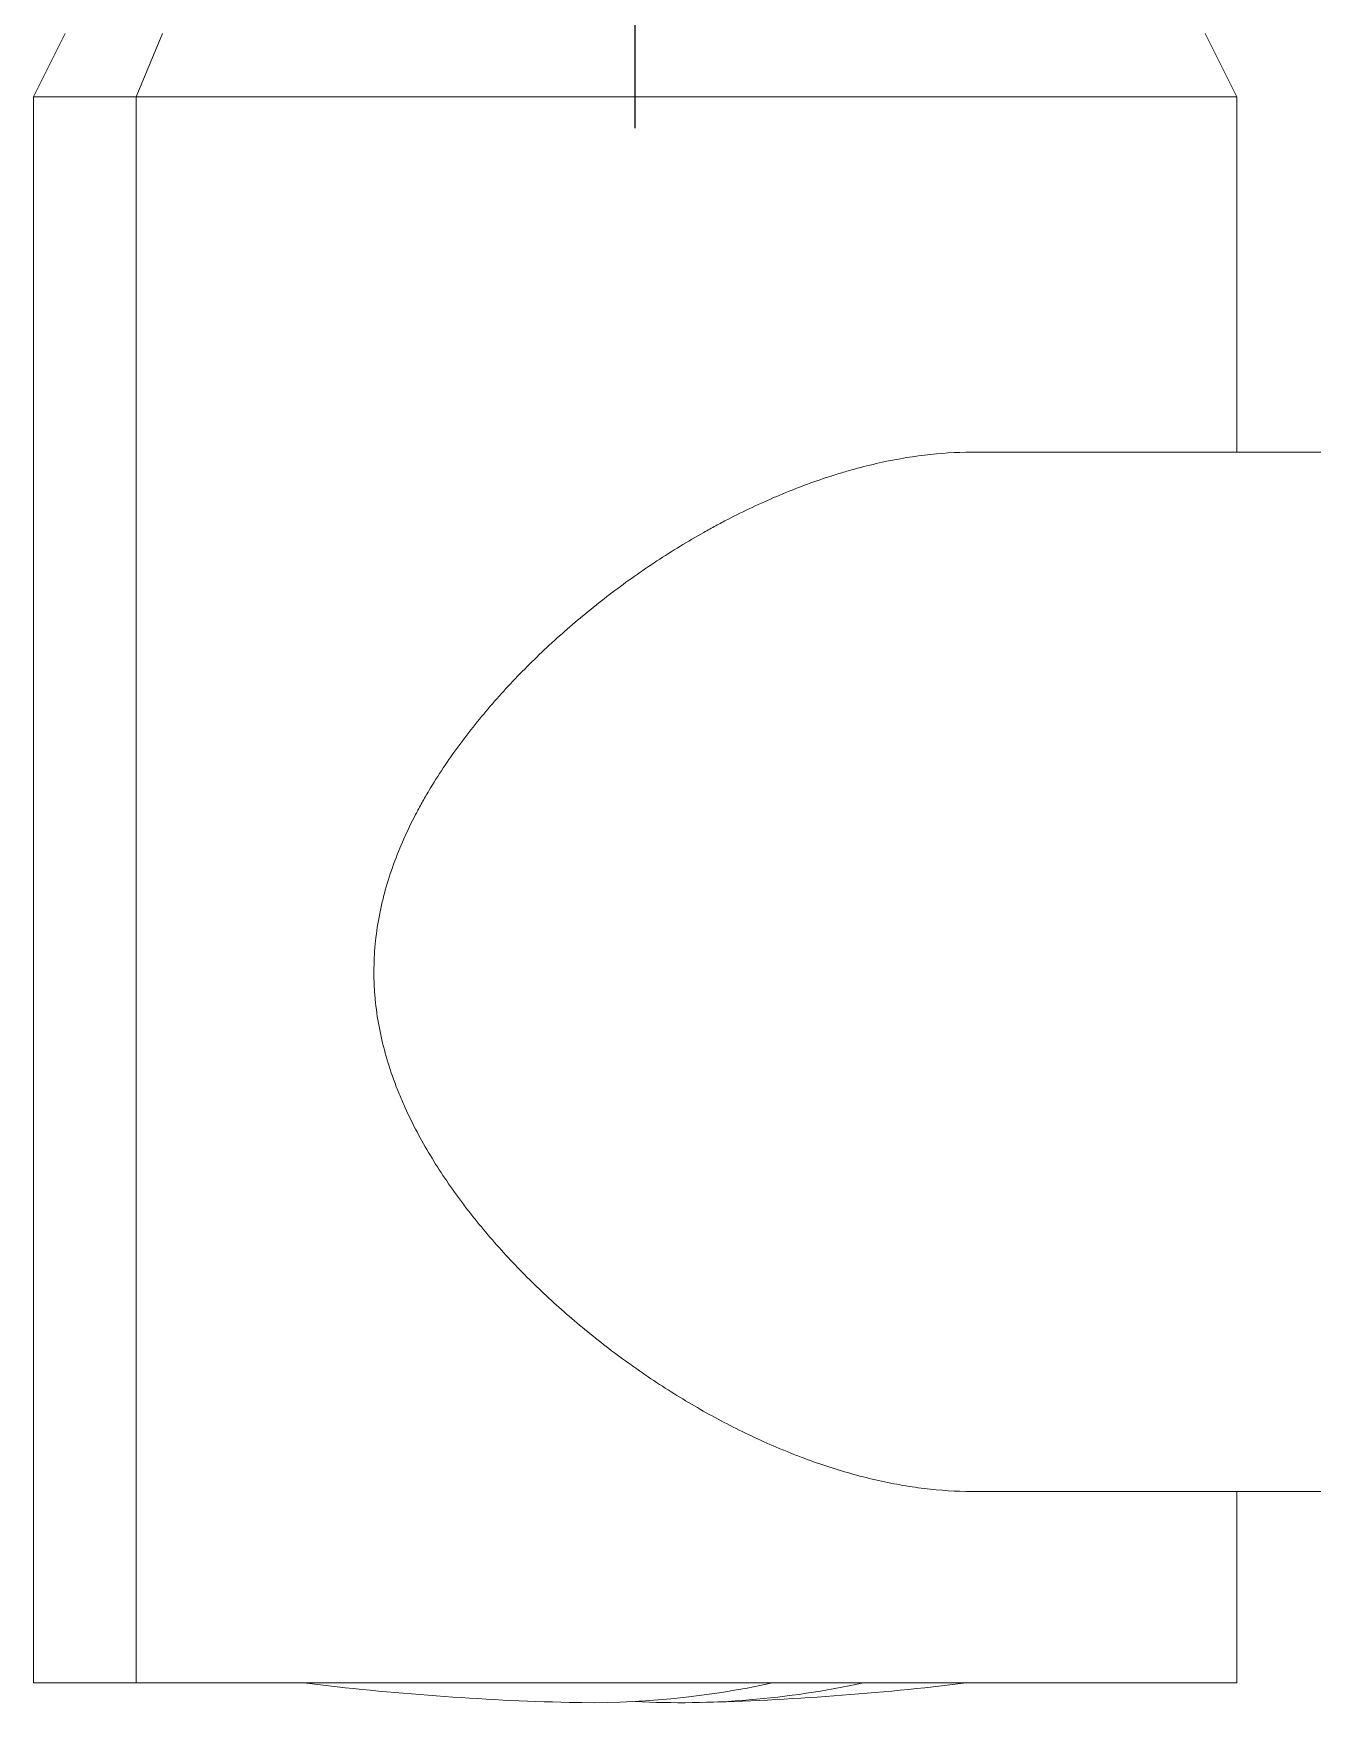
# Model space of a CAD drawing. Header units: millimetres. Extents: x 24023 to 24864, y 1163 to 1757.
# Drawn here: x 24161.95 to 24185.33, y 1481.96 to 1512.53 of the extents above; entities that cross this region are included whole.
import ezdxf

# ---------------------------------------------------------------- set-up
doc = ezdxf.new("R2010")
doc.units = ezdxf.units.MM
doc.linetypes.add('CENTERX2', pattern=[20.32, 12.7, -2.54, 2.54, -2.54])
doc.layers.add('CENTER', color=1, linetype='CENTERX2')

msp = doc.modelspace()

# ---------------------------------------------------------------- linework, layer by layer
at = {"linetype": 'Continuous', "lineweight": 18}
for p, q in [((24162.524, 1512.527), (24161.946, 1511.371)), ((24183.946, 1511.371), (24183.368, 1512.527)), ((24161.946, 1511.371), (24161.946, 1482.371)), ((24161.946, 1511.371), (24163.826, 1511.371)), ((24163.826, 1511.371), (24183.946, 1511.371)), ((24183.946, 1504.871), (24183.946, 1511.371)), ((24187.346, 1504.871), (24179.097, 1504.871)), ((24187.346, 1485.871), (24179.097, 1485.871)), ((24183.946, 1482.371), (24183.946, 1485.871)), ((24161.946, 1482.371), (24163.826, 1482.371)), ((24163.826, 1482.371), (24183.946, 1482.371))]:
    msp.add_line(p, q, dxfattribs=at)
at = {"linetype": 'Continuous', "lineweight": 13}
for p in [(24164.305, 1512.527), (24163.826, 1482.371)]:
    msp.add_line(p, (24163.826, 1511.371), dxfattribs=at)
at = {"linetype": 'Continuous', "lineweight": 18}
for start, end in [(262.9711, 268.6029), (271.3971, 277.0289)]:
    msp.add_arc((24172.946, 1531.471), 49.472, start, end, dxfattribs=at)
for centre, major_axis, start_param, end_param in [((24172.117, 1531.471), (0, -49.462), 6.269552, 6.40419), ((24173.775, 1531.471), (0, 49.462), 3.111616, 3.262597)]:
    msp.add_ellipse(centre, major_axis=major_axis, ratio=0.559193, start_param=start_param, end_param=end_param, dxfattribs=at)
msp.add_open_spline([(24179.097, 1504.871), (24178.816, 1504.871), (24178.53, 1504.853), (24177.949, 1504.783), (24177.653, 1504.731), (24177.203, 1504.628), (24177.052, 1504.589), (24176.862, 1504.536), (24176.786, 1504.514), (24176.709, 1504.491), (24176.595, 1504.456), (24176.518, 1504.432), (24176.138, 1504.306), (24175.836, 1504.192), (24175.235, 1503.936), (24174.937, 1503.796), (24174.567, 1503.604), (24174.493, 1503.565), (24174.383, 1503.506), (24174.346, 1503.485), (24174.273, 1503.445), (24174.09, 1503.343), (24173.909, 1503.237), (24173.482, 1502.976), (24173.203, 1502.793), (24172.66, 1502.409), (24172.394, 1502.208), (24172.005, 1501.893), (24171.877, 1501.786), (24171.625, 1501.568), (24171.5, 1501.456), (24171.131, 1501.114), (24170.895, 1500.88), (24170.443, 1500.398), (24170.227, 1500.15), (24169.918, 1499.766), (24169.818, 1499.636), (24169.624, 1499.371), (24169.53, 1499.237), (24169.348, 1498.963), (24169.26, 1498.824), (24169.133, 1498.61), (24169.091, 1498.539), (24169.01, 1498.393), (24168.971, 1498.32), (24168.856, 1498.1), (24168.784, 1497.951), (24168.65, 1497.649), (24168.588, 1497.495), (24168.475, 1497.183), (24168.424, 1497.025), (24168.368, 1496.823), (24168.357, 1496.783), (24168.336, 1496.701), (24168.326, 1496.66), (24168.297, 1496.537), (24168.28, 1496.455), (24168.234, 1496.208), (24168.21, 1496.042), (24168.179, 1495.71), (24168.171, 1495.543), (24168.171, 1495.29), (24168.172, 1495.206), (24168.178, 1495.08), (24168.181, 1495.037), (24168.187, 1494.953), (24168.204, 1494.742), (24168.234, 1494.534), (24168.326, 1494.042), (24168.416, 1493.721), (24168.544, 1493.367), (24168.559, 1493.327), (24168.589, 1493.249), (24168.634, 1493.133), (24168.683, 1493.019), (24168.783, 1492.792), (24168.855, 1492.643), (24169.007, 1492.352), (24169.087, 1492.208), (24169.255, 1491.926), (24169.342, 1491.787), (24169.524, 1491.513), (24169.619, 1491.378), (24169.765, 1491.178), (24169.815, 1491.112), (24169.916, 1490.98), (24169.967, 1490.915), (24170.226, 1490.592), (24170.443, 1490.343), (24170.894, 1489.862), (24171.128, 1489.63), (24171.613, 1489.18), (24171.864, 1488.963), (24172.252, 1488.649), (24172.383, 1488.546), (24172.65, 1488.343), (24172.786, 1488.244), (24173.199, 1487.952), (24173.479, 1487.768), (24174.048, 1487.42), (24174.336, 1487.257), (24174.923, 1486.953), (24175.221, 1486.811), (24175.562, 1486.666), (24175.6, 1486.65), (24175.676, 1486.619), (24175.714, 1486.603), (24175.828, 1486.557), (24176.056, 1486.468), (24176.283, 1486.388), (24176.737, 1486.237), (24177.038, 1486.152), (24177.489, 1486.049), (24177.638, 1486.018), (24177.862, 1485.978), (24177.937, 1485.966), (24178.086, 1485.944), (24178.16, 1485.934), (24178.528, 1485.889), (24178.816, 1485.871), (24179.097, 1485.871)], degree=3, knots=[0, 0, 0, 0, 0.03125, 0.03125, 0.0625, 0.0625, 0.078125, 0.078125, 0.082031, 0.085938, 0.085938, 0.09375, 0.09375, 0.125, 0.125, 0.15625, 0.15625, 0.164063, 0.164063, 0.167969, 0.167969, 0.171875, 0.1875, 0.1875, 0.21875, 0.21875, 0.25, 0.25, 0.265625, 0.265625, 0.28125, 0.28125, 0.3125, 0.3125, 0.34375, 0.34375, 0.359375, 0.359375, 0.375, 0.375, 0.390625, 0.390625, 0.398438, 0.398438, 0.40625, 0.40625, 0.421875, 0.421875, 0.4375, 0.4375, 0.453125, 0.453125, 0.457031, 0.457031, 0.460938, 0.460938, 0.46875, 0.46875, 0.484375, 0.484375, 0.5, 0.5, 0.507813, 0.507813, 0.511719, 0.511719, 0.515625, 0.53125, 0.53125, 0.5625, 0.5625, 0.566406, 0.566406, 0.570313, 0.578125, 0.578125, 0.59375, 0.59375, 0.609375, 0.609375, 0.625, 0.625, 0.640625, 0.640625, 0.648438, 0.648438, 0.65625, 0.65625, 0.6875, 0.6875, 0.71875, 0.71875, 0.75, 0.75, 0.765625, 0.765625, 0.78125, 0.78125, 0.8125, 0.8125, 0.84375, 0.84375, 0.875, 0.875, 0.878906, 0.878906, 0.882813, 0.882813, 0.890625, 0.90625, 0.90625, 0.9375, 0.9375, 0.953125, 0.953125, 0.960938, 0.960938, 0.96875, 0.96875, 1, 1, 1, 1], dxfattribs=at)
at = {"layer": 'CENTER'}
msp.add_line((24172.946, 1510.798), (24172.946, 1545.871), dxfattribs=at)

doc.saveas('drawing.dxf')
